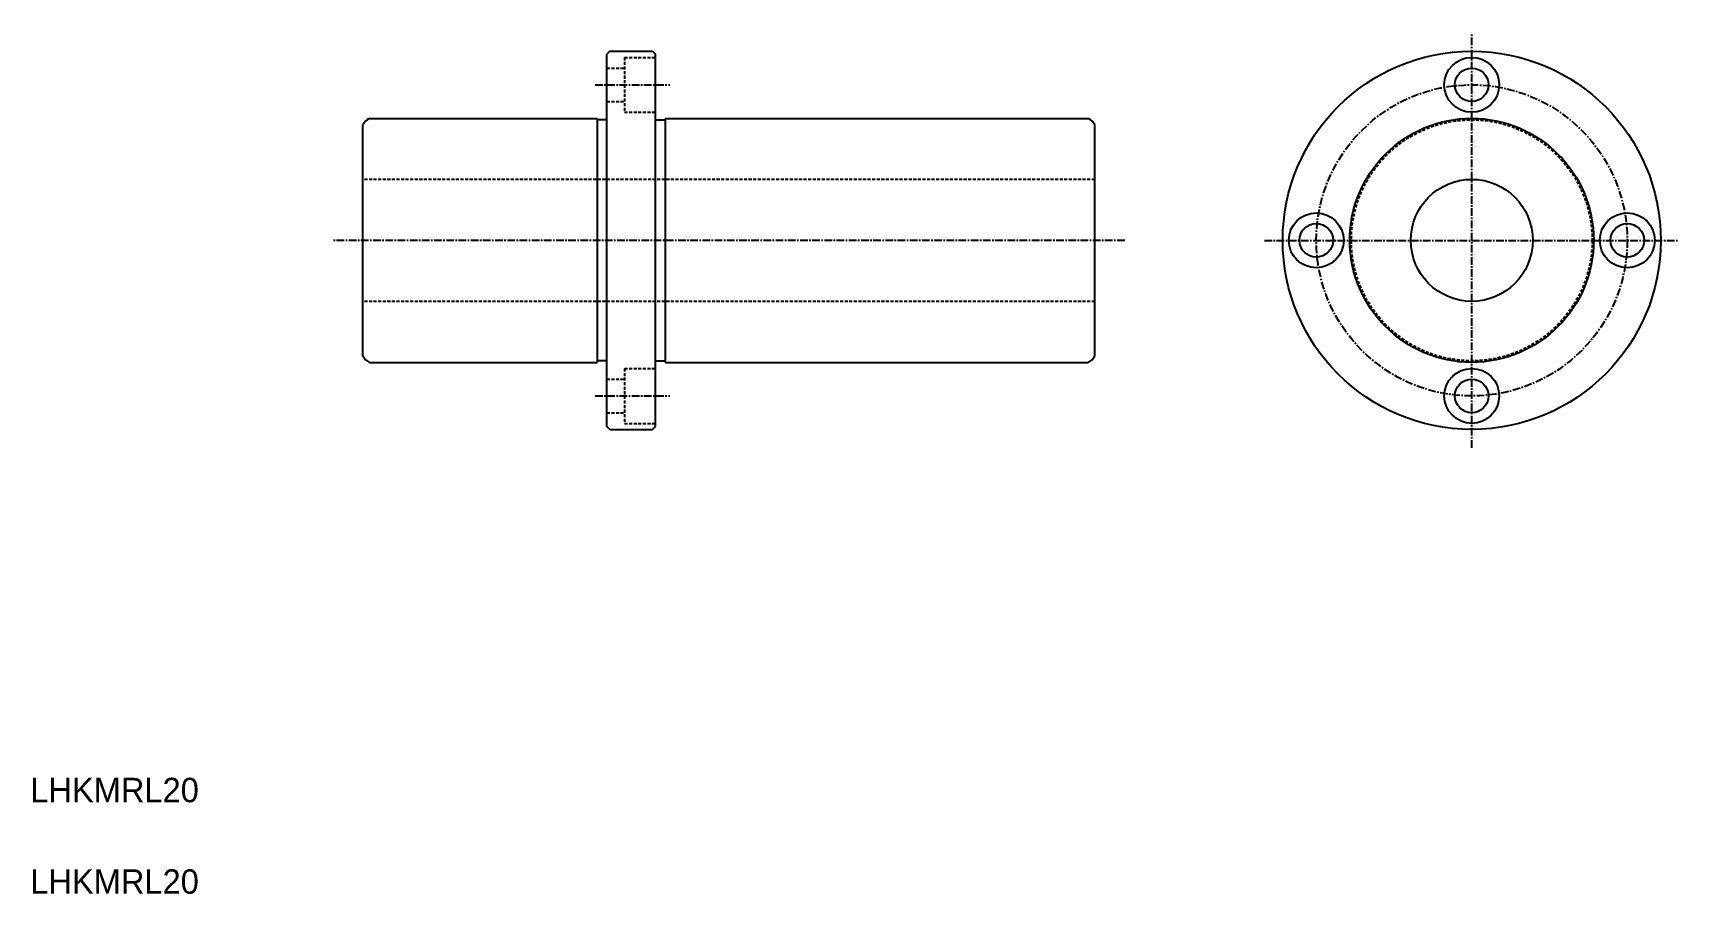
# Model space of a CAD drawing. Extents: x 10 to 280, y 10 to 151.
import ezdxf

# ---------------------------------------------------------------- set-up
doc = ezdxf.new("R2010")
doc.units = 0
doc.linetypes.add('CENTER', pattern=[2, 1.25, -0.25, 0.25, -0.25])
doc.linetypes.add('DASHED', pattern=[0.75, 0.5, -0.25])
doc.layers.get('0').update_dxf_attribs({"linetype": 'CONTINUOUS'})
doc.layers.add('CENTER', color=1, linetype='CENTER')

msp = doc.modelspace()

# ---------------------------------------------------------------- linework, layer by layer
at = {"color": 7, "linetype": 'CONTINUOUS'}
for p, q in [((105.05, 148.11), (104.55, 147.61)), ((104.55, 86.61), (104.55, 147.61)), ((105.05, 148.11), (112.05, 148.11)), ((112.05, 148.11), (112.55, 147.61)), ((112.55, 86.61), (112.55, 147.61)), ((64.55, 98.2), (64.55, 136.02)), ((65.64, 137.11), (102.95, 137.11)), ((102.95, 137.11), (102.95, 97.11)), ((104.55, 136.86), (102.95, 136.86)), ((112.55, 136.86), (114.15, 136.86)), ((114.15, 137.11), (183.46, 137.11)), ((114.15, 97.11), (114.15, 137.11)), ((184.55, 98.2), (184.55, 136.02)), ((104.55, 97.36), (102.95, 97.36)), ((112.55, 97.36), (114.15, 97.36)), ((65.64, 97.11), (102.95, 97.11)), ((114.15, 97.11), (183.46, 97.11)), ((105.05, 86.11), (104.55, 86.61)), ((112.05, 86.11), (112.55, 86.61)), ((105.05, 86.11), (112.05, 86.11))]:
    msp.add_line(p, q, dxfattribs=at)
at = {"color": 3, "linetype": 'DASHED'}
for p, q in [((107.45, 147.11), (107.45, 138.11)), ((107.45, 147.11), (112.55, 147.11)), ((104.55, 145.36), (107.45, 145.36)), ((104.55, 139.86), (107.45, 139.86)), ((107.45, 138.11), (112.55, 138.11)), ((184.55, 127.11), (64.55, 127.11)), ((184.55, 107.11), (64.55, 107.11)), ((107.45, 96.11), (107.45, 87.11)), ((107.45, 96.11), (112.55, 96.11)), ((104.55, 94.36), (107.45, 94.36)), ((104.55, 88.86), (107.45, 88.86)), ((107.45, 87.11), (112.55, 87.11))]:
    msp.add_line(p, q, dxfattribs=at)
at = {"color": 7, "linetype": 'CONTINUOUS'}
for centre, radius in [((246.37, 117.11), 31), ((246.37, 142.61), 4.5), ((246.37, 142.61), 2.75), ((246.37, 117.11), 20), ((246.37, 117.11), 10), ((220.87, 117.11), 4.5), ((271.87, 117.11), 4.5), ((220.87, 117.11), 2.75), ((271.87, 117.11), 2.75), ((246.37, 91.61), 4.5), ((246.37, 91.61), 2.75)]:
    msp.add_circle(centre, radius, dxfattribs=at)
at = {"color": 3, "linetype": 'DASHED'}
msp.add_circle((246.37, 117.11), 19.75, dxfattribs=at)
at = {"color": 7, "linetype": 'CONTINUOUS'}
for centre, start, end in [((66.4, 135.26), 112.3316, 157.6684), ((182.7, 135.26), 22.3316, 67.6684), ((66.4, 98.96), 202.3316, 247.6684), ((182.7, 98.96), 292.3316, 337.6684)]:
    msp.add_arc(centre, 2, start, end, dxfattribs=at)
at = {"layer": 'CENTER', "color": 1, "linetype": 'CENTER'}
for p, q in [((246.37, 83.11), (246.37, 151.11)), ((102.63, 142.61), (114.9, 142.61)), ((189.48, 117.11), (59.65, 117.11)), ((212.37, 117.11), (280.37, 117.11)), ((102.63, 91.61), (114.9, 91.61))]:
    msp.add_line(p, q, dxfattribs=at)
msp.add_circle((246.37, 117.11), 25.5, dxfattribs=at)

# ---------------------------------------------------------------- texts
at = {"color": 7, "linetype": 'CONTINUOUS'}
for p in [(10, 25), (10, 10)]:
    msp.add_text('LHKMRL20', height=4, dxfattribs=at).set_placement(p)

doc.saveas('drawing.dxf')
